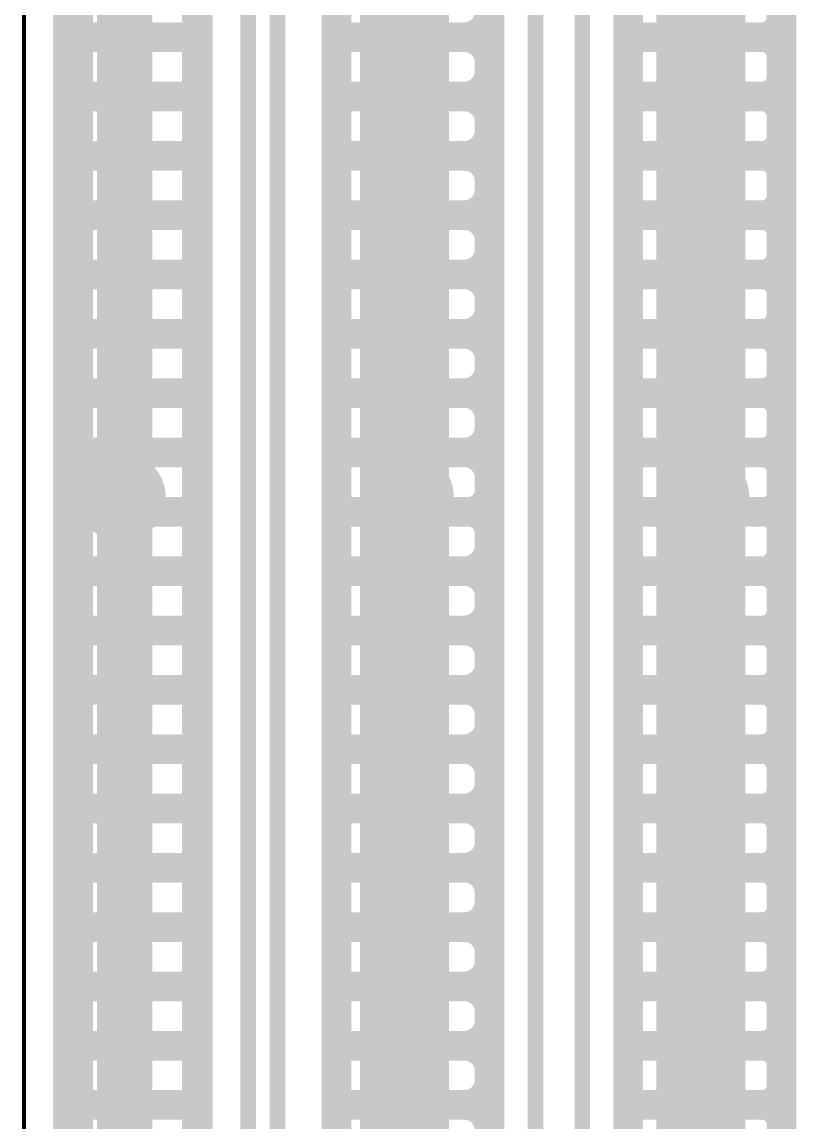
# Model space of a CAD drawing. Header units: millimetres. Extents: x 2260 to 2572, y -21 to 200.
# Drawn here: x 2292.68 to 2296.72, y 100.23 to 105.88 of the extents above; entities that cross this region are included whole.
import ezdxf

# ---------------------------------------------------------------- set-up
doc = ezdxf.new("R2010")
doc.units = ezdxf.units.MM
doc.layers.get('0').update_dxf_attribs({"lineweight": 18})
doc.layers.add('01', color=1, linetype='Continuous', lineweight=18)
doc.layers.add('DIM', color=3, linetype='Continuous', lineweight=13)

# ---------------------------------------------------------------- blocks, each defined once
blk = doc.blocks.new('PAD_R1')
blk.add_lwpolyline([(0.25, 0, 0.5, 0.5, 1), (-0.25, 0, 0.5, 0.5, 1)], format="xyseb", close=True)

msp = doc.modelspace()

# ---------------------------------------------------------------- linework, layer by layer
at = {"layer": '01'}
msp.add_lwpolyline([(2318.1914, 62.078, 0.02, 0.02, -0.414219), (2317.8914, 61.778, 0.02, 0.02, 0), (2292.9916, 61.778, 0.02, 0.02, -0.414219), (2292.6916, 62.078, 0.02, 0.02, 0), (2292.6916, 141.4405, 0.02, 0.02, -0.414219), (2292.9916, 141.7405, 0.02, 0.02, 0), (2317.8914, 141.7405, 0.02, 0.02, -0.414219), (2318.1914, 141.4405, 0.02, 0.02, 0)], format="xyseb", close=True, dxfattribs=at)
for points in [[(2293.1915, 139.8406, 0.2499, 0.2499, 0), (2293.1915, 63.6406, 0.2499, 0.2499, 0)], [(2294.6916, 139.8406, 0.2499, 0.2499, 0), (2294.6916, 63.6406, 0.2499, 0.2499, 0)], [(2296.1915, 139.8406, 0.2499, 0.2499, 0), (2296.1915, 63.6406, 0.2499, 0.2499, 0)], [(2292.9177, 137.2406, 0.1524, 0.1524, 0), (2292.9177, 66.2405, 0.1524, 0.1524, 0)], [(2292.9708, 137.2406, 0.1524, 0.1524, 0), (2292.9708, 66.2405, 0.1524, 0.1524, 0)], [(2293.2756, 137.2406, 0.1524, 0.1524, 0), (2293.2756, 66.2405, 0.1524, 0.1524, 0)], [(2293.5804, 137.2406, 0.1524, 0.1524, 0), (2293.5804, 66.2405, 0.1524, 0.1524, 0)], [(2293.5854, 137.2406, 0.1524, 0.1524, 0), (2293.5854, 66.2405, 0.1524, 0.1524, 0)], [(2294.2977, 137.2406, 0.1524, 0.1524, 0), (2294.2977, 66.2405, 0.1524, 0.1524, 0)], [(2294.4948, 137.2406, 0.1524, 0.1524, 0), (2294.4948, 66.2405, 0.1524, 0.1524, 0)], [(2294.7996, 137.2406, 0.1524, 0.1524, 0), (2294.7996, 66.2405, 0.1524, 0.1524, 0)], [(2295.0853, 66.3205, 0.1524, 0.1524, 0), (2295.0853, 137.2406, 0.1524, 0.1524, 0)], [(2295.7978, 137.2406, 0.1524, 0.1524, 0), (2295.7978, 66.2405, 0.1524, 0.1524, 0)], [(2296.0188, 137.2406, 0.1524, 0.1524, 0), (2296.0188, 66.2405, 0.1524, 0.1524, 0)], [(2296.3236, 137.2406, 0.1524, 0.1524, 0), (2296.3236, 66.2405, 0.1524, 0.1524, 0)], [(2296.5854, 66.3205, 0.1524, 0.1524, 0), (2296.5854, 137.2406, 0.1524, 0.1524, 0)], [(2295.0853, 105.9297, 0.1524, 0.1524, -0.414228), (2294.9553, 105.7997, 0.1524, 0.1524, 0)], [(2296.5854, 105.8997, 0.1524, 0.1524, -0.414228), (2296.4854, 105.7997, 0.1524, 0.1524, 0)], [(2292.9177, 105.7997, 0.1524, 0.1524, 0), (2293.5854, 105.7997, 0.1524, 0.1524, 0)], [(2294.2977, 105.7997, 0.1524, 0.1524, 0), (2295.0853, 105.7997, 0.1524, 0.1524, 0)], [(2295.0853, 105.6697, 0.1524, 0.1524, 0.414228), (2294.9553, 105.7997, 0.1524, 0.1524, 0)], [(2295.7978, 105.7997, 0.1524, 0.1524, 0), (2296.5854, 105.7997, 0.1524, 0.1524, 0)], [(2296.5854, 105.6997, 0.1524, 0.1524, 0.414228), (2296.4854, 105.7997, 0.1524, 0.1524, 0)], [(2295.0853, 105.6249, 0.1524, 0.1524, -0.414228), (2294.9553, 105.4949, 0.1524, 0.1524, 0)], [(2296.5854, 105.5949, 0.1524, 0.1524, -0.414228), (2296.4854, 105.4949, 0.1524, 0.1524, 0)], [(2292.9177, 105.4949, 0.1524, 0.1524, 0), (2293.5854, 105.4949, 0.1524, 0.1524, 0)], [(2294.2977, 105.4949, 0.1524, 0.1524, 0), (2295.0853, 105.4949, 0.1524, 0.1524, 0)], [(2295.0853, 105.3649, 0.1524, 0.1524, 0.414228), (2294.9553, 105.4949, 0.1524, 0.1524, 0)], [(2295.7978, 105.4949, 0.1524, 0.1524, 0), (2296.5854, 105.4949, 0.1524, 0.1524, 0)], [(2296.5854, 105.3949, 0.1524, 0.1524, 0.414228), (2296.4854, 105.4949, 0.1524, 0.1524, 0)], [(2295.0853, 105.3201, 0.1524, 0.1524, -0.414228), (2294.9553, 105.1901, 0.1524, 0.1524, 0)], [(2296.5854, 105.2901, 0.1524, 0.1524, -0.414228), (2296.4854, 105.1901, 0.1524, 0.1524, 0)], [(2292.9177, 105.1901, 0.1524, 0.1524, 0), (2293.5854, 105.1901, 0.1524, 0.1524, 0)], [(2294.2977, 105.1901, 0.1524, 0.1524, 0), (2295.0853, 105.1901, 0.1524, 0.1524, 0)], [(2295.0853, 105.0601, 0.1524, 0.1524, 0.414228), (2294.9553, 105.1901, 0.1524, 0.1524, 0)], [(2295.7978, 105.1901, 0.1524, 0.1524, 0), (2296.5854, 105.1901, 0.1524, 0.1524, 0)], [(2296.5854, 105.0901, 0.1524, 0.1524, 0.414228), (2296.4854, 105.1901, 0.1524, 0.1524, 0)], [(2295.0853, 105.0153, 0.1524, 0.1524, -0.414228), (2294.9553, 104.8853, 0.1524, 0.1524, 0)], [(2296.5854, 104.9853, 0.1524, 0.1524, -0.414228), (2296.4854, 104.8853, 0.1524, 0.1524, 0)], [(2292.9177, 104.8853, 0.1524, 0.1524, 0), (2293.5854, 104.8853, 0.1524, 0.1524, 0)], [(2294.2977, 104.8853, 0.1524, 0.1524, 0), (2295.0853, 104.8853, 0.1524, 0.1524, 0)], [(2295.0853, 104.7553, 0.1524, 0.1524, 0.414228), (2294.9553, 104.8853, 0.1524, 0.1524, 0)], [(2295.7978, 104.8853, 0.1524, 0.1524, 0), (2296.5854, 104.8853, 0.1524, 0.1524, 0)], [(2296.5854, 104.7853, 0.1524, 0.1524, 0.414228), (2296.4854, 104.8853, 0.1524, 0.1524, 0)], [(2295.0853, 104.7105, 0.1524, 0.1524, -0.414228), (2294.9553, 104.5805, 0.1524, 0.1524, 0)], [(2296.5854, 104.6805, 0.1524, 0.1524, -0.414228), (2296.4854, 104.5805, 0.1524, 0.1524, 0)], [(2292.9177, 104.5805, 0.1524, 0.1524, 0), (2293.5854, 104.5805, 0.1524, 0.1524, 0)], [(2294.2977, 104.5805, 0.1524, 0.1524, 0), (2295.0853, 104.5805, 0.1524, 0.1524, 0)], [(2295.0853, 104.4505, 0.1524, 0.1524, 0.414228), (2294.9553, 104.5805, 0.1524, 0.1524, 0)], [(2295.7978, 104.5805, 0.1524, 0.1524, 0), (2296.5854, 104.5805, 0.1524, 0.1524, 0)], [(2296.5854, 104.4805, 0.1524, 0.1524, 0.414228), (2296.4854, 104.5805, 0.1524, 0.1524, 0)], [(2295.0853, 104.4057, 0.1524, 0.1524, -0.414228), (2294.9553, 104.2757, 0.1524, 0.1524, 0)], [(2296.5854, 104.3757, 0.1524, 0.1524, -0.414228), (2296.4854, 104.2757, 0.1524, 0.1524, 0)], [(2292.9177, 104.2757, 0.1524, 0.1524, 0), (2293.5854, 104.2757, 0.1524, 0.1524, 0)], [(2294.2977, 104.2757, 0.1524, 0.1524, 0), (2295.0853, 104.2757, 0.1524, 0.1524, 0)], [(2295.0853, 104.1457, 0.1524, 0.1524, 0.414228), (2294.9553, 104.2757, 0.1524, 0.1524, 0)], [(2295.7978, 104.2757, 0.1524, 0.1524, 0), (2296.5854, 104.2757, 0.1524, 0.1524, 0)], [(2296.5854, 104.1757, 0.1524, 0.1524, 0.414228), (2296.4854, 104.2757, 0.1524, 0.1524, 0)], [(2295.0853, 104.1009, 0.1524, 0.1524, -0.414228), (2294.9553, 103.9709, 0.1524, 0.1524, 0)], [(2296.5854, 104.0709, 0.1524, 0.1524, -0.414228), (2296.4854, 103.9709, 0.1524, 0.1524, 0)], [(2292.9177, 103.9709, 0.1524, 0.1524, 0), (2293.5854, 103.9709, 0.1524, 0.1524, 0)], [(2294.2977, 103.9709, 0.1524, 0.1524, 0), (2295.0853, 103.9709, 0.1524, 0.1524, 0)], [(2295.0853, 103.8409, 0.1524, 0.1524, 0.414228), (2294.9553, 103.9709, 0.1524, 0.1524, 0)], [(2295.7978, 103.9709, 0.1524, 0.1524, 0), (2296.5854, 103.9709, 0.1524, 0.1524, 0)], [(2296.5854, 103.8709, 0.1524, 0.1524, 0.414228), (2296.4854, 103.9709, 0.1524, 0.1524, 0)], [(2295.0853, 103.7961, 0.1524, 0.1524, -0.414228), (2294.9553, 103.6661, 0.1524, 0.1524, 0)], [(2296.5854, 103.7661, 0.1524, 0.1524, -0.414228), (2296.4854, 103.6661, 0.1524, 0.1524, 0)], [(2292.9177, 103.6661, 0.1524, 0.1524, 0), (2293.5854, 103.6661, 0.1524, 0.1524, 0)], [(2294.2977, 103.6661, 0.1524, 0.1524, 0), (2295.0853, 103.6661, 0.1524, 0.1524, 0)], [(2295.0853, 103.5361, 0.1524, 0.1524, 0.414228), (2294.9553, 103.6661, 0.1524, 0.1524, 0)], [(2295.7978, 103.6661, 0.1524, 0.1524, 0), (2296.5854, 103.6661, 0.1524, 0.1524, 0)], [(2296.5854, 103.5661, 0.1524, 0.1524, 0.414228), (2296.4854, 103.6661, 0.1524, 0.1524, 0)], [(2295.0853, 103.4713, 0.1524, 0.1524, -0.414232), (2294.9753, 103.3613, 0.1524, 0.1524, 0)], [(2296.5854, 103.4513, 0.1524, 0.1524, -0.414231), (2296.4954, 103.3613, 0.1524, 0.1524, 0)], [(2292.9177, 103.3613, 0.1524, 0.1524, 0), (2293.5854, 103.3613, 0.1524, 0.1524, 0)], [(2294.2977, 103.3613, 0.1524, 0.1524, 0), (2295.0853, 103.3613, 0.1524, 0.1524, 0)], [(2295.0853, 103.2513, 0.1524, 0.1524, 0.414232), (2294.9753, 103.3613, 0.1524, 0.1524, 0)], [(2295.7978, 103.3613, 0.1524, 0.1524, 0), (2296.5854, 103.3613, 0.1524, 0.1524, 0)], [(2296.5854, 103.2713, 0.1524, 0.1524, 0.414231), (2296.4954, 103.3613, 0.1524, 0.1524, 0)], [(2295.0853, 103.1865, 0.1524, 0.1524, -0.414228), (2294.9553, 103.0565, 0.1524, 0.1524, 0)], [(2296.5854, 103.1565, 0.1524, 0.1524, -0.414228), (2296.4854, 103.0565, 0.1524, 0.1524, 0)], [(2292.9177, 103.0565, 0.1524, 0.1524, 0), (2293.5854, 103.0565, 0.1524, 0.1524, 0)], [(2294.2977, 103.0565, 0.1524, 0.1524, 0), (2295.0853, 103.0565, 0.1524, 0.1524, 0)], [(2295.0853, 102.9265, 0.1524, 0.1524, 0.414228), (2294.9553, 103.0565, 0.1524, 0.1524, 0)], [(2295.7978, 103.0565, 0.1524, 0.1524, 0), (2296.5854, 103.0565, 0.1524, 0.1524, 0)], [(2296.5854, 102.9565, 0.1524, 0.1524, 0.414228), (2296.4854, 103.0565, 0.1524, 0.1524, 0)], [(2295.0853, 102.8817, 0.1524, 0.1524, -0.414228), (2294.9553, 102.7517, 0.1524, 0.1524, 0)], [(2296.5854, 102.8517, 0.1524, 0.1524, -0.414228), (2296.4854, 102.7517, 0.1524, 0.1524, 0)], [(2292.9177, 102.7517, 0.1524, 0.1524, 0), (2293.5854, 102.7517, 0.1524, 0.1524, 0)], [(2294.2977, 102.7517, 0.1524, 0.1524, 0), (2295.0853, 102.7517, 0.1524, 0.1524, 0)], [(2295.0853, 102.6217, 0.1524, 0.1524, 0.414228), (2294.9553, 102.7517, 0.1524, 0.1524, 0)], [(2295.7978, 102.7517, 0.1524, 0.1524, 0), (2296.5854, 102.7517, 0.1524, 0.1524, 0)], [(2296.5854, 102.6517, 0.1524, 0.1524, 0.414228), (2296.4854, 102.7517, 0.1524, 0.1524, 0)], [(2295.0853, 102.5769, 0.1524, 0.1524, -0.414228), (2294.9553, 102.4469, 0.1524, 0.1524, 0)], [(2296.5854, 102.5469, 0.1524, 0.1524, -0.414228), (2296.4854, 102.4469, 0.1524, 0.1524, 0)], [(2292.9177, 102.4469, 0.1524, 0.1524, 0), (2293.5854, 102.4469, 0.1524, 0.1524, 0)], [(2294.2977, 102.4469, 0.1524, 0.1524, 0), (2295.0853, 102.4469, 0.1524, 0.1524, 0)], [(2295.0853, 102.3169, 0.1524, 0.1524, 0.414228), (2294.9553, 102.4469, 0.1524, 0.1524, 0)], [(2295.7978, 102.4469, 0.1524, 0.1524, 0), (2296.5854, 102.4469, 0.1524, 0.1524, 0)], [(2296.5854, 102.3469, 0.1524, 0.1524, 0.414228), (2296.4854, 102.4469, 0.1524, 0.1524, 0)], [(2295.0853, 102.2721, 0.1524, 0.1524, -0.414228), (2294.9553, 102.1421, 0.1524, 0.1524, 0)], [(2296.5854, 102.2421, 0.1524, 0.1524, -0.414228), (2296.4854, 102.1421, 0.1524, 0.1524, 0)], [(2292.9177, 102.1421, 0.1524, 0.1524, 0), (2293.5854, 102.1421, 0.1524, 0.1524, 0)], [(2294.2977, 102.1421, 0.1524, 0.1524, 0), (2295.0853, 102.1421, 0.1524, 0.1524, 0)], [(2295.0853, 102.0121, 0.1524, 0.1524, 0.414228), (2294.9553, 102.1421, 0.1524, 0.1524, 0)], [(2295.7978, 102.1421, 0.1524, 0.1524, 0), (2296.5854, 102.1421, 0.1524, 0.1524, 0)], [(2296.5854, 102.0421, 0.1524, 0.1524, 0.414228), (2296.4854, 102.1421, 0.1524, 0.1524, 0)], [(2295.0853, 101.9673, 0.1524, 0.1524, -0.414228), (2294.9553, 101.8373, 0.1524, 0.1524, 0)], [(2296.5854, 101.9373, 0.1524, 0.1524, -0.414228), (2296.4854, 101.8373, 0.1524, 0.1524, 0)], [(2292.9177, 101.8373, 0.1524, 0.1524, 0), (2293.5854, 101.8373, 0.1524, 0.1524, 0)], [(2294.2977, 101.8373, 0.1524, 0.1524, 0), (2295.0853, 101.8373, 0.1524, 0.1524, 0)], [(2295.0853, 101.7073, 0.1524, 0.1524, 0.414228), (2294.9553, 101.8373, 0.1524, 0.1524, 0)], [(2295.7978, 101.8373, 0.1524, 0.1524, 0), (2296.5854, 101.8373, 0.1524, 0.1524, 0)], [(2296.5854, 101.7373, 0.1524, 0.1524, 0.414228), (2296.4854, 101.8373, 0.1524, 0.1524, 0)], [(2295.0853, 101.6625, 0.1524, 0.1524, -0.414228), (2294.9553, 101.5325, 0.1524, 0.1524, 0)], [(2296.5854, 101.6325, 0.1524, 0.1524, -0.414228), (2296.4854, 101.5325, 0.1524, 0.1524, 0)], [(2292.9177, 101.5325, 0.1524, 0.1524, 0), (2293.5854, 101.5325, 0.1524, 0.1524, 0)], [(2294.2977, 101.5325, 0.1524, 0.1524, 0), (2295.0853, 101.5325, 0.1524, 0.1524, 0)], [(2295.0853, 101.4025, 0.1524, 0.1524, 0.414228), (2294.9553, 101.5325, 0.1524, 0.1524, 0)], [(2295.7978, 101.5325, 0.1524, 0.1524, 0), (2296.5854, 101.5325, 0.1524, 0.1524, 0)], [(2296.5854, 101.4325, 0.1524, 0.1524, 0.414228), (2296.4854, 101.5325, 0.1524, 0.1524, 0)], [(2295.0853, 101.3577, 0.1524, 0.1524, -0.414228), (2294.9553, 101.2277, 0.1524, 0.1524, 0)], [(2296.5854, 101.3277, 0.1524, 0.1524, -0.414228), (2296.4854, 101.2277, 0.1524, 0.1524, 0)], [(2292.9177, 101.2277, 0.1524, 0.1524, 0), (2293.5854, 101.2277, 0.1524, 0.1524, 0)], [(2294.2977, 101.2277, 0.1524, 0.1524, 0), (2295.0853, 101.2277, 0.1524, 0.1524, 0)], [(2295.0853, 101.0977, 0.1524, 0.1524, 0.414228), (2294.9553, 101.2277, 0.1524, 0.1524, 0)], [(2295.7978, 101.2277, 0.1524, 0.1524, 0), (2296.5854, 101.2277, 0.1524, 0.1524, 0)], [(2296.5854, 101.1277, 0.1524, 0.1524, 0.414228), (2296.4854, 101.2277, 0.1524, 0.1524, 0)], [(2295.0853, 101.0529, 0.1524, 0.1524, -0.414228), (2294.9553, 100.9229, 0.1524, 0.1524, 0)], [(2296.5854, 101.0229, 0.1524, 0.1524, -0.414228), (2296.4854, 100.9229, 0.1524, 0.1524, 0)], [(2292.9177, 100.9229, 0.1524, 0.1524, 0), (2293.5854, 100.9229, 0.1524, 0.1524, 0)], [(2294.2977, 100.9229, 0.1524, 0.1524, 0), (2295.0853, 100.9229, 0.1524, 0.1524, 0)], [(2295.0853, 100.7929, 0.1524, 0.1524, 0.414228), (2294.9553, 100.9229, 0.1524, 0.1524, 0)], [(2295.7978, 100.9229, 0.1524, 0.1524, 0), (2296.5854, 100.9229, 0.1524, 0.1524, 0)], [(2296.5854, 100.8229, 0.1524, 0.1524, 0.414228), (2296.4854, 100.9229, 0.1524, 0.1524, 0)], [(2295.0853, 100.7481, 0.1524, 0.1524, -0.414228), (2294.9553, 100.6181, 0.1524, 0.1524, 0)], [(2296.5854, 100.7181, 0.1524, 0.1524, -0.414228), (2296.4854, 100.6181, 0.1524, 0.1524, 0)], [(2292.9177, 100.6181, 0.1524, 0.1524, 0), (2293.5854, 100.6181, 0.1524, 0.1524, 0)], [(2294.2977, 100.6181, 0.1524, 0.1524, 0), (2295.0853, 100.6181, 0.1524, 0.1524, 0)], [(2295.0853, 100.4881, 0.1524, 0.1524, 0.414228), (2294.9553, 100.6181, 0.1524, 0.1524, 0)], [(2295.7978, 100.6181, 0.1524, 0.1524, 0), (2296.5854, 100.6181, 0.1524, 0.1524, 0)], [(2296.5854, 100.5181, 0.1524, 0.1524, 0.414228), (2296.4854, 100.6181, 0.1524, 0.1524, 0)], [(2295.0853, 100.4433, 0.1524, 0.1524, -0.414228), (2294.9553, 100.3133, 0.1524, 0.1524, 0)], [(2296.5854, 100.4133, 0.1524, 0.1524, -0.414228), (2296.4854, 100.3133, 0.1524, 0.1524, 0)], [(2292.9177, 100.3133, 0.1524, 0.1524, 0), (2293.5854, 100.3133, 0.1524, 0.1524, 0)], [(2294.2977, 100.3133, 0.1524, 0.1524, 0), (2295.0853, 100.3133, 0.1524, 0.1524, 0)], [(2295.0853, 100.1833, 0.1524, 0.1524, 0.414228), (2294.9553, 100.3133, 0.1524, 0.1524, 0)], [(2295.7978, 100.3133, 0.1524, 0.1524, 0), (2296.5854, 100.3133, 0.1524, 0.1524, 0)], [(2296.5854, 100.2133, 0.1524, 0.1524, 0.414228), (2296.4854, 100.3133, 0.1524, 0.1524, 0)]]:
    msp.add_lwpolyline(points, format="xyseb", dxfattribs=at)
at = {"layer": 'DIM'}
for points in [[(2295.3215, 137.4265, 0.08, 0.08, 0), (2295.3215, 66.0549, 0.08, 0.08, 0)], [(2295.5616, 137.4264, 0.08, 0.08, 0), (2295.5616, 66.0551, 0.08, 0.08, 0)], [(2293.8446, 137.3962, 0.08, 0.08, 0), (2293.8446, 66.0853, 0.08, 0.08, 0)], [(2293.9946, 137.3377, 0.08, 0.08, 0), (2293.9946, 66.1434, 0.08, 0.08, 0)]]:
    msp.add_lwpolyline(points, format="xyseb", dxfattribs=at)

# ---------------------------------------------------------------- block references
at = {"layer": '01'}
for p, xscale, yscale in [((2295.0853, 105.9297), 0.1524, 0.1524), ((2296.5854, 105.8997), 0.1524, 0.1524), ((2292.9177, 105.7997), 0.1524, 0.1524), ((2293.5854, 105.7997), 0.1524, 0.1524), ((2294.2977, 105.7997), 0.1524, 0.1524), ((2294.9553, 105.7997), 0.1524, 0.1524), ((2294.9553, 105.7997), 0.1524, 0.1524), ((2295.0853, 105.7997), 0.1524, 0.1524), ((2295.7978, 105.7997), 0.1524, 0.1524), ((2296.4854, 105.7997), 0.1524, 0.1524), ((2296.4854, 105.7997), 0.1524, 0.1524), ((2296.5854, 105.7997), 0.1524, 0.1524), ((2295.0853, 105.6697), 0.1524, 0.1524), ((2296.5854, 105.6997), 0.1524, 0.1524), ((2295.0853, 105.6249), 0.1524, 0.1524), ((2296.5854, 105.5949), 0.1524, 0.1524), ((2292.9177, 105.4949), 0.1524, 0.1524), ((2293.5854, 105.4949), 0.1524, 0.1524), ((2294.2977, 105.4949), 0.1524, 0.1524), ((2294.9553, 105.4949), 0.1524, 0.1524), ((2294.9553, 105.4949), 0.1524, 0.1524), ((2295.0853, 105.4949), 0.1524, 0.1524), ((2295.7978, 105.4949), 0.1524, 0.1524), ((2296.4854, 105.4949), 0.1524, 0.1524), ((2296.4854, 105.4949), 0.1524, 0.1524), ((2296.5854, 105.4949), 0.1524, 0.1524), ((2296.5854, 105.3949), 0.1524, 0.1524), ((2295.0853, 105.3649), 0.1524, 0.1524), ((2295.0853, 105.3201), 0.1524, 0.1524), ((2296.5854, 105.2901), 0.1524, 0.1524), ((2292.9177, 105.1901), 0.1524, 0.1524), ((2293.5854, 105.1901), 0.1524, 0.1524), ((2294.2977, 105.1901), 0.1524, 0.1524), ((2294.9553, 105.1901), 0.1524, 0.1524), ((2294.9553, 105.1901), 0.1524, 0.1524), ((2295.0853, 105.1901), 0.1524, 0.1524), ((2295.7978, 105.1901), 0.1524, 0.1524), ((2296.4854, 105.1901), 0.1524, 0.1524), ((2296.4854, 105.1901), 0.1524, 0.1524), ((2296.5854, 105.1901), 0.1524, 0.1524), ((2295.0853, 105.0601), 0.1524, 0.1524), ((2296.5854, 105.0901), 0.1524, 0.1524), ((2295.0853, 105.0153), 0.1524, 0.1524), ((2296.5854, 104.9853), 0.1524, 0.1524), ((2292.9177, 104.8853), 0.1524, 0.1524), ((2293.5854, 104.8853), 0.1524, 0.1524), ((2294.2977, 104.8853), 0.1524, 0.1524), ((2294.9553, 104.8853), 0.1524, 0.1524), ((2294.9553, 104.8853), 0.1524, 0.1524), ((2295.0853, 104.8853), 0.1524, 0.1524), ((2295.7978, 104.8853), 0.1524, 0.1524), ((2296.4854, 104.8853), 0.1524, 0.1524), ((2296.4854, 104.8853), 0.1524, 0.1524), ((2296.5854, 104.8853), 0.1524, 0.1524), ((2296.5854, 104.7853), 0.1524, 0.1524), ((2295.0853, 104.7553), 0.1524, 0.1524), ((2295.0853, 104.7105), 0.1524, 0.1524), ((2296.5854, 104.6805), 0.1524, 0.1524), ((2292.9177, 104.5805), 0.1524, 0.1524), ((2293.5854, 104.5805), 0.1524, 0.1524), ((2294.2977, 104.5805), 0.1524, 0.1524), ((2294.9553, 104.5805), 0.1524, 0.1524), ((2294.9553, 104.5805), 0.1524, 0.1524), ((2295.0853, 104.5805), 0.1524, 0.1524), ((2295.7978, 104.5805), 0.1524, 0.1524), ((2296.4854, 104.5805), 0.1524, 0.1524), ((2296.4854, 104.5805), 0.1524, 0.1524), ((2296.5854, 104.5805), 0.1524, 0.1524), ((2296.5854, 104.4805), 0.1524, 0.1524), ((2295.0853, 104.4505), 0.1524, 0.1524), ((2295.0853, 104.4057), 0.1524, 0.1524), ((2296.5854, 104.3757), 0.1524, 0.1524), ((2292.9177, 104.2757), 0.1524, 0.1524), ((2293.5854, 104.2757), 0.1524, 0.1524), ((2294.2977, 104.2757), 0.1524, 0.1524), ((2294.9553, 104.2757), 0.1524, 0.1524), ((2294.9553, 104.2757), 0.1524, 0.1524), ((2295.0853, 104.2757), 0.1524, 0.1524), ((2295.7978, 104.2757), 0.1524, 0.1524), ((2296.4854, 104.2757), 0.1524, 0.1524), ((2296.4854, 104.2757), 0.1524, 0.1524), ((2296.5854, 104.2757), 0.1524, 0.1524), ((2295.0853, 104.1457), 0.1524, 0.1524), ((2296.5854, 104.1757), 0.1524, 0.1524), ((2295.0853, 104.1009), 0.1524, 0.1524), ((2296.5854, 104.0709), 0.1524, 0.1524), ((2292.9177, 103.9709), 0.1524, 0.1524), ((2293.5854, 103.9709), 0.1524, 0.1524), ((2294.2977, 103.9709), 0.1524, 0.1524), ((2294.9553, 103.9709), 0.1524, 0.1524), ((2294.9553, 103.9709), 0.1524, 0.1524), ((2295.0853, 103.9709), 0.1524, 0.1524), ((2295.7978, 103.9709), 0.1524, 0.1524), ((2296.4854, 103.9709), 0.1524, 0.1524), ((2296.4854, 103.9709), 0.1524, 0.1524), ((2296.5854, 103.9709), 0.1524, 0.1524), ((2296.5854, 103.8709), 0.1524, 0.1524), ((2295.0853, 103.8409), 0.1524, 0.1524), ((2295.0853, 103.7961), 0.1524, 0.1524), ((2296.5854, 103.7661), 0.1524, 0.1524), ((2292.9177, 103.6661), 0.1524, 0.1524), ((2293.5854, 103.6661), 0.1524, 0.1524), ((2294.2977, 103.6661), 0.1524, 0.1524), ((2294.9553, 103.6661), 0.1524, 0.1524), ((2294.9553, 103.6661), 0.1524, 0.1524), ((2295.0853, 103.6661), 0.1524, 0.1524), ((2295.7978, 103.6661), 0.1524, 0.1524), ((2296.4854, 103.6661), 0.1524, 0.1524), ((2296.4854, 103.6661), 0.1524, 0.1524), ((2296.5854, 103.6661), 0.1524, 0.1524), ((2293.1915, 103.4375), 0.456945, 0.456945), ((2294.6726, 103.4375), 0.456945, 0.456945), ((2296.1915, 103.4375), 0.456945, 0.456945), ((2295.0853, 103.5361), 0.1524, 0.1524), ((2296.5854, 103.5661), 0.1524, 0.1524), ((2295.0853, 103.4713), 0.1524, 0.1524), ((2296.5854, 103.4513), 0.1524, 0.1524), ((2292.9177, 103.3613), 0.1524, 0.1524), ((2293.5854, 103.3613), 0.1524, 0.1524), ((2294.2977, 103.3613), 0.1524, 0.1524), ((2294.9753, 103.3613), 0.1524, 0.1524), ((2294.9753, 103.3613), 0.1524, 0.1524), ((2295.0853, 103.3613), 0.1524, 0.1524), ((2295.7978, 103.3613), 0.1524, 0.1524), ((2296.4954, 103.3613), 0.1524, 0.1524), ((2296.4954, 103.3613), 0.1524, 0.1524), ((2296.5854, 103.3613), 0.1524, 0.1524), ((2295.0853, 103.2513), 0.1524, 0.1524), ((2296.5854, 103.2713), 0.1524, 0.1524), ((2295.0853, 103.1865), 0.1524, 0.1524), ((2296.5854, 103.1565), 0.1524, 0.1524), ((2292.9177, 103.0565), 0.1524, 0.1524), ((2293.5854, 103.0565), 0.1524, 0.1524), ((2294.2977, 103.0565), 0.1524, 0.1524), ((2294.9553, 103.0565), 0.1524, 0.1524), ((2294.9553, 103.0565), 0.1524, 0.1524), ((2295.0853, 103.0565), 0.1524, 0.1524), ((2295.7978, 103.0565), 0.1524, 0.1524), ((2296.4854, 103.0565), 0.1524, 0.1524), ((2296.4854, 103.0565), 0.1524, 0.1524), ((2296.5854, 103.0565), 0.1524, 0.1524), ((2296.5854, 102.9565), 0.1524, 0.1524), ((2295.0853, 102.9265), 0.1524, 0.1524), ((2295.0853, 102.8817), 0.1524, 0.1524), ((2296.5854, 102.8517), 0.1524, 0.1524), ((2292.9177, 102.7517), 0.1524, 0.1524), ((2293.5854, 102.7517), 0.1524, 0.1524), ((2294.2977, 102.7517), 0.1524, 0.1524), ((2294.9553, 102.7517), 0.1524, 0.1524), ((2294.9553, 102.7517), 0.1524, 0.1524), ((2295.0853, 102.7517), 0.1524, 0.1524), ((2295.7978, 102.7517), 0.1524, 0.1524), ((2296.4854, 102.7517), 0.1524, 0.1524), ((2296.4854, 102.7517), 0.1524, 0.1524), ((2296.5854, 102.7517), 0.1524, 0.1524), ((2295.0853, 102.6217), 0.1524, 0.1524), ((2296.5854, 102.6517), 0.1524, 0.1524), ((2295.0853, 102.5769), 0.1524, 0.1524), ((2296.5854, 102.5469), 0.1524, 0.1524), ((2292.9177, 102.4469), 0.1524, 0.1524), ((2293.5854, 102.4469), 0.1524, 0.1524), ((2294.2977, 102.4469), 0.1524, 0.1524), ((2294.9553, 102.4469), 0.1524, 0.1524), ((2294.9553, 102.4469), 0.1524, 0.1524), ((2295.0853, 102.4469), 0.1524, 0.1524), ((2295.7978, 102.4469), 0.1524, 0.1524), ((2296.4854, 102.4469), 0.1524, 0.1524), ((2296.4854, 102.4469), 0.1524, 0.1524), ((2296.5854, 102.4469), 0.1524, 0.1524), ((2296.5854, 102.3469), 0.1524, 0.1524), ((2295.0853, 102.3169), 0.1524, 0.1524), ((2295.0853, 102.2721), 0.1524, 0.1524), ((2296.5854, 102.2421), 0.1524, 0.1524), ((2292.9177, 102.1421), 0.1524, 0.1524), ((2293.5854, 102.1421), 0.1524, 0.1524), ((2294.2977, 102.1421), 0.1524, 0.1524), ((2294.9553, 102.1421), 0.1524, 0.1524), ((2294.9553, 102.1421), 0.1524, 0.1524), ((2295.0853, 102.1421), 0.1524, 0.1524), ((2295.7978, 102.1421), 0.1524, 0.1524), ((2296.4854, 102.1421), 0.1524, 0.1524), ((2296.4854, 102.1421), 0.1524, 0.1524), ((2296.5854, 102.1421), 0.1524, 0.1524), ((2295.0853, 102.0121), 0.1524, 0.1524), ((2296.5854, 102.0421), 0.1524, 0.1524), ((2295.0853, 101.9673), 0.1524, 0.1524), ((2296.5854, 101.9373), 0.1524, 0.1524), ((2292.9177, 101.8373), 0.1524, 0.1524), ((2293.5854, 101.8373), 0.1524, 0.1524), ((2294.2977, 101.8373), 0.1524, 0.1524), ((2294.9553, 101.8373), 0.1524, 0.1524), ((2294.9553, 101.8373), 0.1524, 0.1524), ((2295.0853, 101.8373), 0.1524, 0.1524), ((2295.7978, 101.8373), 0.1524, 0.1524), ((2296.4854, 101.8373), 0.1524, 0.1524), ((2296.4854, 101.8373), 0.1524, 0.1524), ((2296.5854, 101.8373), 0.1524, 0.1524), ((2296.5854, 101.7373), 0.1524, 0.1524), ((2295.0853, 101.7073), 0.1524, 0.1524), ((2295.0853, 101.6625), 0.1524, 0.1524), ((2296.5854, 101.6325), 0.1524, 0.1524), ((2292.9177, 101.5325), 0.1524, 0.1524), ((2293.5854, 101.5325), 0.1524, 0.1524), ((2294.2977, 101.5325), 0.1524, 0.1524), ((2294.9553, 101.5325), 0.1524, 0.1524), ((2294.9553, 101.5325), 0.1524, 0.1524), ((2295.0853, 101.5325), 0.1524, 0.1524), ((2295.7978, 101.5325), 0.1524, 0.1524), ((2296.4854, 101.5325), 0.1524, 0.1524), ((2296.4854, 101.5325), 0.1524, 0.1524), ((2296.5854, 101.5325), 0.1524, 0.1524), ((2296.5854, 101.4325), 0.1524, 0.1524), ((2295.0853, 101.4025), 0.1524, 0.1524), ((2295.0853, 101.3577), 0.1524, 0.1524), ((2296.5854, 101.3277), 0.1524, 0.1524), ((2292.9177, 101.2277), 0.1524, 0.1524), ((2293.5854, 101.2277), 0.1524, 0.1524), ((2294.2977, 101.2277), 0.1524, 0.1524), ((2294.9553, 101.2277), 0.1524, 0.1524), ((2294.9553, 101.2277), 0.1524, 0.1524), ((2295.0853, 101.2277), 0.1524, 0.1524), ((2295.7978, 101.2277), 0.1524, 0.1524), ((2296.4854, 101.2277), 0.1524, 0.1524), ((2296.4854, 101.2277), 0.1524, 0.1524), ((2296.5854, 101.2277), 0.1524, 0.1524), ((2295.0853, 101.0977), 0.1524, 0.1524), ((2296.5854, 101.1277), 0.1524, 0.1524), ((2295.0853, 101.0529), 0.1524, 0.1524), ((2296.5854, 101.0229), 0.1524, 0.1524), ((2292.9177, 100.9229), 0.1524, 0.1524), ((2293.5854, 100.9229), 0.1524, 0.1524), ((2294.2977, 100.9229), 0.1524, 0.1524), ((2294.9553, 100.9229), 0.1524, 0.1524), ((2294.9553, 100.9229), 0.1524, 0.1524), ((2295.0853, 100.9229), 0.1524, 0.1524), ((2295.7978, 100.9229), 0.1524, 0.1524), ((2296.4854, 100.9229), 0.1524, 0.1524), ((2296.4854, 100.9229), 0.1524, 0.1524), ((2296.5854, 100.9229), 0.1524, 0.1524), ((2296.5854, 100.8229), 0.1524, 0.1524), ((2295.0853, 100.7929), 0.1524, 0.1524), ((2295.0853, 100.7481), 0.1524, 0.1524), ((2296.5854, 100.7181), 0.1524, 0.1524), ((2292.9177, 100.6181), 0.1524, 0.1524), ((2293.5854, 100.6181), 0.1524, 0.1524), ((2294.2977, 100.6181), 0.1524, 0.1524), ((2294.9553, 100.6181), 0.1524, 0.1524), ((2294.9553, 100.6181), 0.1524, 0.1524), ((2295.0853, 100.6181), 0.1524, 0.1524), ((2295.7978, 100.6181), 0.1524, 0.1524), ((2296.4854, 100.6181), 0.1524, 0.1524), ((2296.4854, 100.6181), 0.1524, 0.1524), ((2296.5854, 100.6181), 0.1524, 0.1524), ((2295.0853, 100.4881), 0.1524, 0.1524), ((2296.5854, 100.5181), 0.1524, 0.1524), ((2295.0853, 100.4433), 0.1524, 0.1524), ((2296.5854, 100.4133), 0.1524, 0.1524), ((2292.9177, 100.3133), 0.1524, 0.1524), ((2293.5854, 100.3133), 0.1524, 0.1524), ((2294.2977, 100.3133), 0.1524, 0.1524), ((2294.9553, 100.3133), 0.1524, 0.1524), ((2294.9553, 100.3133), 0.1524, 0.1524), ((2295.0853, 100.3133), 0.1524, 0.1524), ((2295.7978, 100.3133), 0.1524, 0.1524), ((2296.4854, 100.3133), 0.1524, 0.1524), ((2296.4854, 100.3133), 0.1524, 0.1524), ((2296.5854, 100.3133), 0.1524, 0.1524), ((2295.0853, 100.1833), 0.1524, 0.1524), ((2296.5854, 100.2133), 0.1524, 0.1524)]:
    msp.add_blockref('PAD_R1', p, dxfattribs=dict(at, xscale=xscale, yscale=yscale))

doc.saveas('drawing.dxf')
